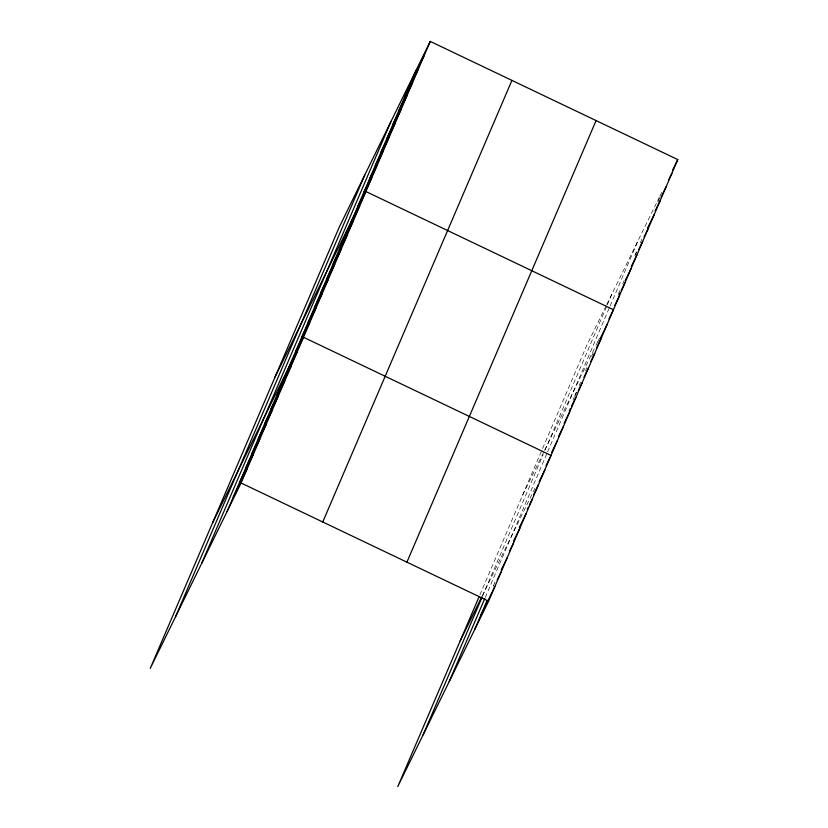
<?xml version="1.0" encoding="UTF-8"?>
<svg xmlns="http://www.w3.org/2000/svg" width="828" height="828" viewBox="0 0 828 828"><rect width="100%" height="100%" fill="white"/><g stroke="black" fill="none" stroke-linecap="round" stroke-linejoin="round"><path stroke-width="0.62" stroke-dasharray="4.14 3.1" d="M479.878 594.918L586.928 345.007L606.21 305.656M482.652 595.881L543.147 454.634M545.072 450.153L606.417 306.929M607.39 304.663L612.265 293.288M485.229 597.516L547.163 452.906M547.65 451.788L609.139 308.244M610.112 305.967L638.378 239.996M494.72 582.788L493.281 586.152L494.968 582.705M572.986 400.069L574.425 396.705M574.911 395.587L576.35 392.224M579.227 385.496L580.666 382.132M585.468 370.923L586.907 367.56M591.71 356.351L593.159 352.987M597.961 341.778L599.4 338.414L595.539 346.28M618.402 294.054L619.861 290.638M622.78 283.818L624.25 280.402M634.962 255.376L636.421 251.971M640.323 242.873L642.756 237.181M659.326 198.513L657.867 201.918L659.554 198.482M606.758 304.528L659.305 197.271M659.854 196.143L662.607 190.523M635.045 255.366L636.732 251.929M522.613 495.144L544.1 451.301M544.648 450.173L594.99 347.408M574.994 395.556L576.681 392.11M482.227 595.901L535.323 487.516"/><path stroke-width="1.24" d="M175.567 616.705L364.734 175.112M201.67 563.413L390.837 121.819M227.017 511.694L416.173 70.101M430.239 41.4L339.387 226.831L150.23 668.424L241.072 482.993L430.239 41.4L677.77 159.576L488.613 601.169L397.761 786.6L478.915 597.154M322.754 521.992L511.921 80.399M406.921 562.171L596.088 120.577M423.108 734.881L482.165 596.998M449.211 681.589L484.742 598.634M474.547 629.86L487.03 600.724M410.326 83.742L424.391 55.052M404.478 97.393L418.544 68.703M398.63 111.045L412.696 82.345M392.793 124.697L406.848 95.996M386.945 138.348L401 109.648M381.097 151.99L395.153 123.3M375.25 165.641L389.305 136.941M369.402 179.293L383.457 150.593M363.554 192.945L377.609 164.244M357.706 206.586L371.762 177.896M275.072 376.978L365.914 191.537L613.455 309.713L608.953 318.894M345.618 234.81L359.673 206.11M339.376 249.383L353.432 220.683M333.135 263.956L347.191 235.255M326.894 278.529L340.95 249.828M320.653 293.102L334.709 264.401M314.402 307.674L328.468 278.974M308.161 322.247L322.227 293.547M301.92 336.82L315.975 308.119M295.679 351.393L309.734 322.692M212.651 522.696L303.493 337.265L551.034 455.441L545.973 465.771M283.197 380.538L297.252 351.838M276.956 395.111L291.011 366.411M270.715 409.684L284.77 380.983M264.463 424.257L278.529 395.556M258.222 438.83L272.288 410.129M251.981 453.402L266.036 424.702M245.74 467.975L259.795 439.275M239.499 482.548L253.554 453.847M233.258 497.121L247.313 468.42M672.709 169.906L677.77 159.576M668.548 180.111L671.922 173.228M661.013 197.209L666.074 186.869M655.165 210.85L660.226 200.521M647.631 227.948L654.379 214.173M644.039 237.005L648.541 227.824M638.75 249.507L642.694 241.465M631.215 266.595L636.846 255.117M625.368 280.247L630.998 268.769M618.961 295.047L620.089 292.75M621.217 290.452L625.15 282.42M614.8 305.253L619.303 296.062M600.466 338.062L607.214 324.286M596.47 348.039L600.973 338.859M590.788 361.474L594.732 353.432M583.988 377.185L588.491 368.005M578.306 390.609L582.239 382.577M569.25 410.926L570.378 408.628M571.506 406.331L575.998 397.15M564.137 423.201L569.757 411.723M558.455 436.625L563.516 426.296M551.655 452.347L557.275 440.869M460.192 640.872L481.668 597.019M539.163 481.492L544.793 470.014M533.491 494.916L538.552 484.587M527.239 509.489L528.367 507.191M529.496 504.894L532.3 499.16M519.311 527.508L526.059 513.733M513.639 540.932L519.818 528.305M509.644 550.91L513.577 542.878M501.147 570.078L507.336 557.451M497.152 580.055L501.095 572.024M480.789 615.287L494.854 586.597M241.072 482.993L488.613 601.169"/></g></svg>
